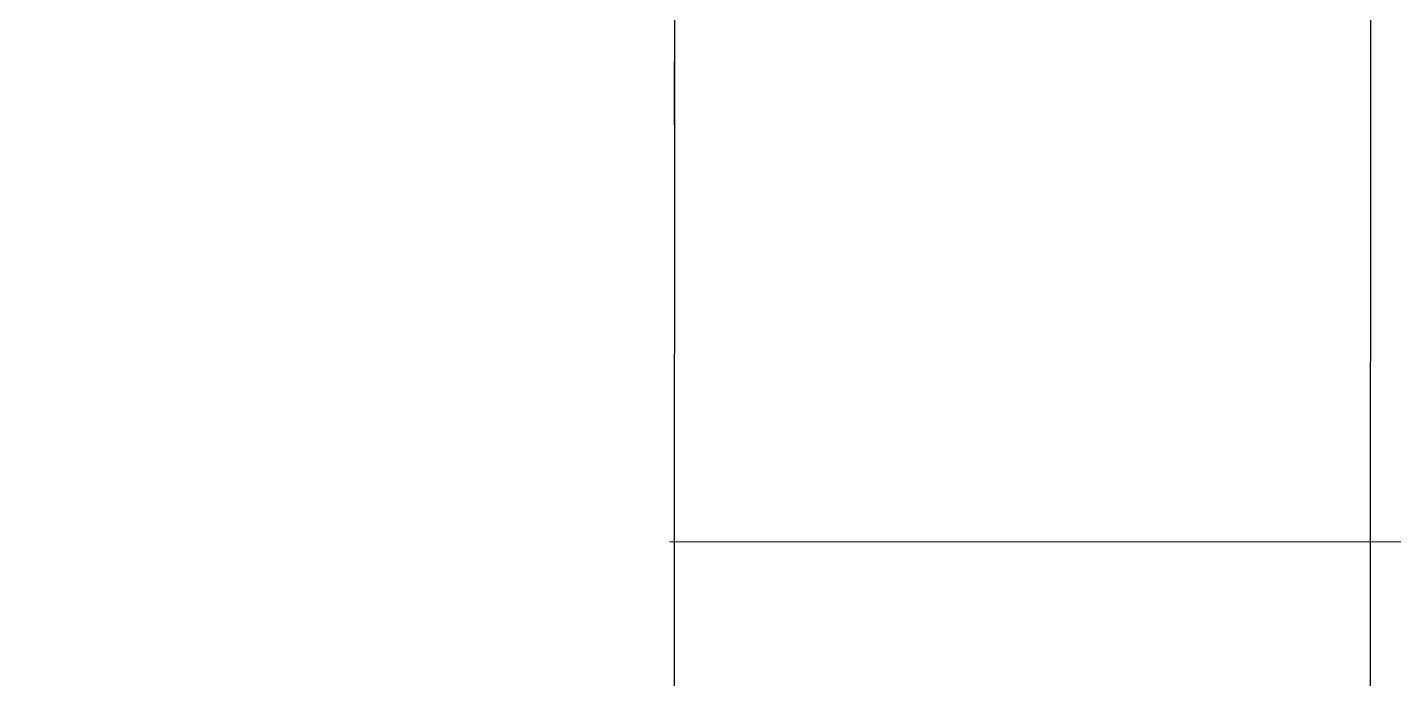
# Model space of a CAD drawing. Header units: millimetres. Extents: x 845401 to 948039, y 511594 to 550263.
# Drawn here: x 909394.16 to 909418.71, y 537212.4 to 537224.09 of the extents above; entities that cross this region are included whole.
import ezdxf

# ---------------------------------------------------------------- set-up
doc = ezdxf.new("R2010")
doc.units = ezdxf.units.MM
doc.linetypes.add('CENTER', pattern=[0])
for name, color, linetype in [('00', 7, 'Continuous'), ('3中心线层', 1, 'CENTER'), ('4文字层', 3, 'Continuous')]:
    doc.layers.add(name, color=color, linetype=linetype)
doc.layers.add('A-剖-0.10mm.......SECT-L01', color=255, linetype='Continuous', lineweight=18)

# ---------------------------------------------------------------- blocks, each defined once
blk = doc.blocks.new('6304')
at = {"layer": '3中心线层'}
blk.add_line((1620.417, 1392.476), (1639.417, 1392.476), dxfattribs=at)
blk = doc.blocks.new('*U100478')
at = {"color": 7, "linetype": 'Continuous', "lineweight": 25}
blk.add_line((-2970.695, 1615.018), (-2970.695, 449.018), dxfattribs=at)
at = {"layer": '3中心线层'}
blk.add_line((-2958.195, 417.018), (-2958.195, 1647.018), dxfattribs=at)
at = {"rotation": 90}
blk.add_blockref('6304', (-1565.718, -7.4), dxfattribs=at)
blk = doc.blocks.new('C线')
at = {"layer": '4文字层'}
blk.add_line((991275.528, 476052.643, 12.688), (991580.028, 476052.49, 12.688), dxfattribs=at)
at = {"xscale": -1, "rotation": 359.9712527628268}
blk.add_blockref('*U100478', (988316.616, 474448.592, 12.688), dxfattribs=at)
blk = doc.blocks.new('BC线平台')
at = {"layer": 'A-剖-0.10mm.......SECT-L01'}
h = blk.add_hatch(dxfattribs=at)
h.set_pattern_fill('CROSS', color=2, scale=50)
h.set_pattern_definition([(0, (691447.87, 341554.85), (317.5, 317.5), [158.75, -476.25]), (90, (691527.24, 341475.47), (-317.5, 317.5), [158.75, -476.25])])
h.paths.add_polyline_path([(786169.72, 367097.043), (791174.131, 367097.043), (791174.131, 370095.421), (786169.72, 370095.421)])

msp = doc.modelspace()

# ---------------------------------------------------------------- block references
at = {"layer": '00'}
for name, p in [('BC线平台', (120688.345, 168041.308, -0.976)), ('C线', (-81869.829, 61162.217))]:
    msp.add_blockref(name, p, dxfattribs=at)

doc.saveas('drawing.dxf')
